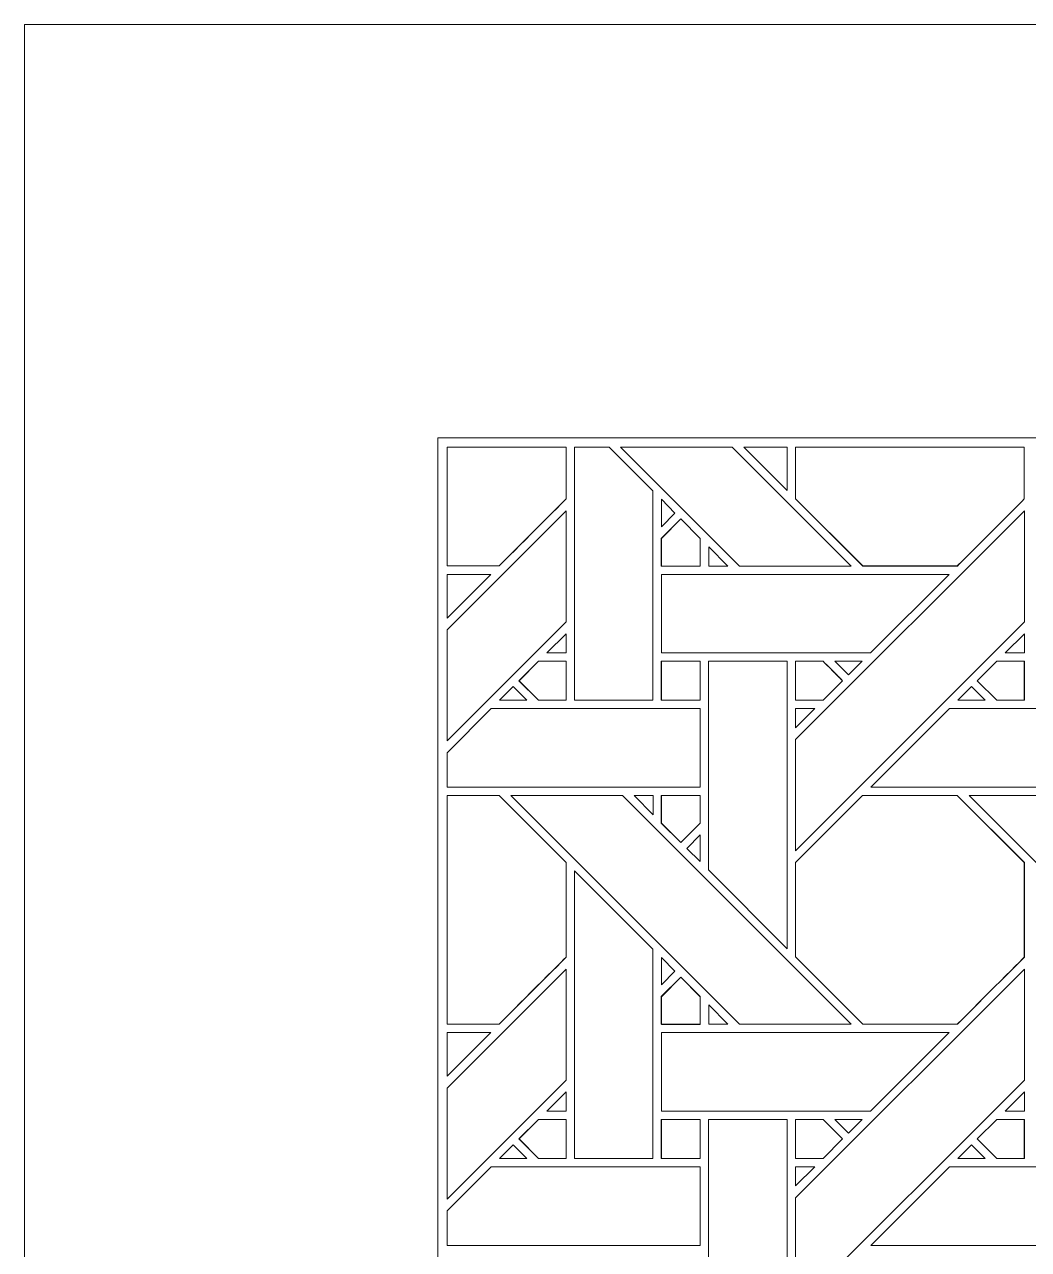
# Model space of a CAD drawing. Header units: inches. Extents: x 4.4 to 20.4, y 1.1 to 17.1.
# Drawn here: x 4.383 to 6.462, y 14.558 to 17.095 of the extents above; entities that cross this region are included whole.
import ezdxf

# ---------------------------------------------------------------- set-up
doc = ezdxf.new("R2010")
doc.units = ezdxf.units.IN
doc.header["$MEASUREMENT"] = 0
doc.layers.add('Design', color=7, linetype='Continuous', lineweight=0)

msp = doc.modelspace()

# ---------------------------------------------------------------- linework, layer by layer
at = {"layer": 'Design'}
for points, knots in [([(4.3829, 17.0948), (4.3829, 17.0948), (4.3829, 1.0948), (4.3829, 1.0948), (4.3829, 1.0948), (20.3829, 1.0948), (20.3829, 1.0948), (20.3829, 1.0948), (20.3829, 17.0948), (20.3829, 17.0948), (20.3829, 17.0948), (4.3829, 17.0948), (4.3829, 17.0948)], [0, 0, 0, 0, 1, 1, 1, 2, 2, 2, 3, 3, 3, 4, 4, 4, 4]), ([(19.3728, 16.2388), (19.3728, 16.2388), (5.2388, 16.2388), (5.2388, 16.2388), (5.2388, 16.2388), (5.2388, 1.9507), (5.2388, 1.9507), (5.2388, 1.9507), (19.5269, 1.9507), (19.5269, 1.9507), (19.5269, 1.9507), (19.5269, 16.2388), (19.5269, 16.2388), (19.5269, 16.2388), (19.3728, 16.2388), (19.3728, 16.2388)], [0, 0, 0, 0, 1, 1, 1, 2, 2, 2, 3, 3, 3, 4, 4, 4, 5, 5, 5, 5]), ([(5.5041, 16.1123), (5.4863, 16.0943), (5.3744, 15.9826), (5.3655, 15.9736), (5.3655, 15.9736), (5.2579, 15.9736), (5.2579, 15.9736), (5.2579, 15.9736), (5.2579, 16.2198), (5.2579, 16.2198), (5.2579, 16.2198), (5.5041, 16.2198), (5.5041, 16.2198), (5.5041, 16.2198), (5.5041, 16.1123), (5.5041, 16.1123)], [0, 0, 0, 0, 1, 1, 1, 2, 2, 2, 3, 3, 3, 4, 4, 4, 5, 5, 5, 5]), ([(5.5041, 16.2198), (5.5041, 16.2198), (5.5041, 16.1123), (5.5041, 16.1123), (5.486, 16.094), (5.3742, 15.9823), (5.3655, 15.9736), (5.3655, 15.9736), (5.2579, 15.9736), (5.2579, 15.9736), (5.2579, 15.9736), (5.2579, 16.2198), (5.2579, 16.2198), (5.2579, 16.2198), (5.5041, 16.2198), (5.5041, 16.2198)], [0, 0, 0, 0, 1, 1, 1, 2, 2, 2, 3, 3, 3, 4, 4, 4, 5, 5, 5, 5]), ([(5.6841, 15.6955), (5.6841, 15.6955), (5.5214, 15.6955), (5.5214, 15.6955), (5.5214, 15.6955), (5.5214, 16.2198), (5.5214, 16.2198), (5.5214, 16.2198), (5.5932, 16.2198), (5.5932, 16.2198), (5.5932, 16.2198), (5.6841, 16.1292), (5.6841, 16.1292), (5.6841, 16.1292), (5.6841, 15.6955), (5.6841, 15.6955)], [0, 0, 0, 0, 1, 1, 1, 2, 2, 2, 3, 3, 3, 4, 4, 4, 5, 5, 5, 5]), ([(6.0943, 15.9735), (6.0943, 15.9735), (5.8633, 15.9735), (5.8633, 15.9735), (5.8633, 15.9735), (5.6171, 16.2198), (5.6171, 16.2198), (5.6171, 16.2198), (5.8481, 16.2198), (5.8481, 16.2198), (5.8481, 16.2198), (6.0943, 15.9735), (6.0943, 15.9735)], [0, 0, 0, 0, 1, 1, 1, 2, 2, 2, 3, 3, 3, 4, 4, 4, 4]), ([(5.9622, 16.2198), (5.9622, 16.2198), (5.9622, 16.1299), (5.9622, 16.1299), (5.9622, 16.1299), (5.8723, 16.2198), (5.8723, 16.2198), (5.8723, 16.2198), (5.9622, 16.2198), (5.9622, 16.2198)], [0, 0, 0, 0, 1, 1, 1, 2, 2, 2, 3, 3, 3, 3]), ([(6.4529, 16.2198), (6.4529, 16.2198), (6.4529, 16.1123), (6.4529, 16.1123), (6.4351, 16.0943), (6.3231, 15.9827), (6.3141, 15.9736), (6.3141, 15.9736), (6.1184, 15.9736), (6.1184, 15.9736), (6.1184, 15.9736), (5.9792, 16.1128), (5.9792, 16.1128), (5.9792, 16.1128), (5.9792, 16.2198), (5.9792, 16.2198), (5.9792, 16.2198), (6.4529, 16.2198), (6.4529, 16.2198)], [0, 0, 0, 0, 1, 1, 1, 2, 2, 2, 3, 3, 3, 4, 4, 4, 5, 5, 5, 6, 6, 6, 6]), ([(5.9792, 16.2198), (5.9792, 16.2198), (6.4529, 16.2198), (6.4529, 16.2198), (6.4529, 16.2198), (6.4529, 16.1123), (6.4529, 16.1123), (6.435, 16.0942), (6.3232, 15.9825), (6.3143, 15.9735), (6.3143, 15.9735), (6.1185, 15.9735), (6.1185, 15.9735), (6.1185, 15.9735), (5.9792, 16.1128), (5.9792, 16.1128), (5.9792, 16.1128), (5.9792, 16.2198), (5.9792, 16.2198)], [0, 0, 0, 0, 1, 1, 1, 2, 2, 2, 3, 3, 3, 4, 4, 4, 5, 5, 5, 6, 6, 6, 6]), ([(5.7015, 16.0549), (5.7015, 16.0549), (5.7015, 16.1117), (5.7015, 16.1117), (5.7015, 16.1117), (5.7296, 16.0831), (5.7296, 16.0831), (5.7296, 16.0831), (5.7015, 16.0549), (5.7015, 16.0549)], [0, 0, 0, 0, 1, 1, 1, 2, 2, 2, 3, 3, 3, 3]), ([(5.5042, 16.0878), (5.5042, 16.0878), (5.5042, 15.8577), (5.5042, 15.8577), (5.5042, 15.8577), (5.2579, 15.6114), (5.2579, 15.6114), (5.2579, 15.6114), (5.2579, 15.8414), (5.2579, 15.8414), (5.2579, 15.8414), (5.5042, 16.0878), (5.5042, 16.0878)], [0, 0, 0, 0, 1, 1, 1, 2, 2, 2, 3, 3, 3, 4, 4, 4, 4]), ([(6.453, 16.0878), (6.453, 16.0878), (6.453, 15.8577), (6.453, 15.8577), (6.453, 15.8577), (5.9793, 15.3841), (5.9793, 15.3841), (5.9793, 15.3841), (5.9793, 15.6142), (5.9793, 15.6142), (5.9793, 15.6142), (6.453, 16.0878), (6.453, 16.0878)], [0, 0, 0, 0, 1, 1, 1, 2, 2, 2, 3, 3, 3, 4, 4, 4, 4]), ([(5.782, 15.9734), (5.782, 15.9734), (5.7013, 15.9734), (5.7013, 15.9734), (5.7013, 15.9734), (5.7013, 16.0307), (5.7013, 16.0307), (5.7013, 16.0307), (5.7416, 16.071), (5.7416, 16.071), (5.7416, 16.071), (5.782, 16.0307), (5.782, 16.0307), (5.782, 16.0307), (5.782, 15.9734), (5.782, 15.9734)], [0, 0, 0, 0, 1, 1, 1, 2, 2, 2, 3, 3, 3, 4, 4, 4, 5, 5, 5, 5]), ([(5.7418, 16.0709), (5.7418, 16.0709), (5.7821, 16.0306), (5.7821, 16.0306), (5.7821, 16.0306), (5.7821, 15.9733), (5.7821, 15.9733), (5.7821, 15.9733), (5.7015, 15.9733), (5.7015, 15.9733), (5.7015, 15.9733), (5.7015, 16.0306), (5.7015, 16.0306), (5.7015, 16.0306), (5.7418, 16.0709), (5.7418, 16.0709)], [0, 0, 0, 0, 1, 1, 1, 2, 2, 2, 3, 3, 3, 4, 4, 4, 5, 5, 5, 5]), ([(5.7994, 15.9735), (5.7994, 15.9735), (5.7994, 16.0133), (5.7994, 16.0133), (5.7994, 16.0133), (5.8391, 15.9735), (5.8391, 15.9735), (5.8391, 15.9735), (5.7994, 15.9735), (5.7994, 15.9735)], [0, 0, 0, 0, 1, 1, 1, 2, 2, 2, 3, 3, 3, 3]), ([(5.3484, 15.9562), (5.3484, 15.9562), (5.2579, 15.8657), (5.2579, 15.8657), (5.2579, 15.8657), (5.2579, 15.9562), (5.2579, 15.9562), (5.2579, 15.9562), (5.3484, 15.9562), (5.3484, 15.9562)], [0, 0, 0, 0, 1, 1, 1, 2, 2, 2, 3, 3, 3, 3]), ([(6.2972, 15.9562), (6.2972, 15.9562), (6.1344, 15.7936), (6.1344, 15.7936), (6.1344, 15.7936), (5.7015, 15.7936), (5.7015, 15.7936), (5.7015, 15.7936), (5.7015, 15.9562), (5.7015, 15.9562), (5.7015, 15.9562), (6.2972, 15.9562), (6.2972, 15.9562)], [0, 0, 0, 0, 1, 1, 1, 2, 2, 2, 3, 3, 3, 4, 4, 4, 4]), ([(5.4645, 15.7936), (5.4645, 15.7936), (5.5042, 15.8333), (5.5042, 15.8333), (5.5042, 15.8333), (5.5042, 15.7936), (5.5042, 15.7936), (5.5042, 15.7936), (5.4645, 15.7936), (5.4645, 15.7936)], [0, 0, 0, 0, 1, 1, 1, 2, 2, 2, 3, 3, 3, 3]), ([(6.4132, 15.7936), (6.4132, 15.7936), (6.453, 15.8334), (6.453, 15.8334), (6.453, 15.8334), (6.453, 15.7936), (6.453, 15.7936), (6.453, 15.7936), (6.4132, 15.7936), (6.4132, 15.7936)], [0, 0, 0, 0, 1, 1, 1, 2, 2, 2, 3, 3, 3, 3]), ([(5.5041, 15.6956), (5.5041, 15.6956), (5.447, 15.6956), (5.447, 15.6956), (5.447, 15.6956), (5.4066, 15.736), (5.4066, 15.736), (5.4066, 15.736), (5.4471, 15.7764), (5.4471, 15.7764), (5.4471, 15.7764), (5.5041, 15.7764), (5.5041, 15.7764), (5.5041, 15.7764), (5.5041, 15.6956), (5.5041, 15.6956)], [0, 0, 0, 0, 1, 1, 1, 2, 2, 2, 3, 3, 3, 4, 4, 4, 5, 5, 5, 5]), ([(5.5042, 15.7763), (5.5042, 15.7763), (5.5042, 15.6955), (5.5042, 15.6955), (5.5042, 15.6955), (5.4471, 15.6955), (5.4471, 15.6955), (5.4471, 15.6955), (5.4068, 15.7359), (5.4068, 15.7359), (5.4068, 15.7359), (5.4472, 15.7763), (5.4472, 15.7763), (5.4472, 15.7763), (5.5042, 15.7763), (5.5042, 15.7763)], [0, 0, 0, 0, 1, 1, 1, 2, 2, 2, 3, 3, 3, 4, 4, 4, 5, 5, 5, 5]), ([(5.7816, 15.7764), (5.7816, 15.7764), (5.7816, 15.6956), (5.7816, 15.6956), (5.7816, 15.6956), (5.7013, 15.6956), (5.7013, 15.6956), (5.7013, 15.6956), (5.7013, 15.7764), (5.7013, 15.7764), (5.7013, 15.7764), (5.7816, 15.7764), (5.7816, 15.7764)], [0, 0, 0, 0, 1, 1, 1, 2, 2, 2, 3, 3, 3, 4, 4, 4, 4]), ([(5.7817, 15.7763), (5.7817, 15.7763), (5.7817, 15.6955), (5.7817, 15.6955), (5.7817, 15.6955), (5.7015, 15.6955), (5.7015, 15.6955), (5.7015, 15.6955), (5.7015, 15.7763), (5.7015, 15.7763), (5.7015, 15.7763), (5.7817, 15.7763), (5.7817, 15.7763)], [0, 0, 0, 0, 1, 1, 1, 2, 2, 2, 3, 3, 3, 4, 4, 4, 4]), ([(5.7992, 15.3441), (5.7992, 15.3441), (5.7992, 15.7763), (5.7992, 15.7763), (5.7992, 15.7763), (5.9622, 15.7763), (5.9622, 15.7763), (5.9622, 15.7763), (5.9622, 15.1812), (5.9622, 15.1812), (5.9622, 15.1812), (5.7992, 15.3441), (5.7992, 15.3441)], [0, 0, 0, 0, 1, 1, 1, 2, 2, 2, 3, 3, 3, 4, 4, 4, 4]), ([(5.9792, 15.6956), (5.9792, 15.6956), (5.9792, 15.7764), (5.9792, 15.7764), (5.9792, 15.7764), (6.0362, 15.7764), (6.0362, 15.7764), (6.0414, 15.7713), (6.0722, 15.7405), (6.0766, 15.7361), (6.0766, 15.7361), (6.0362, 15.6956), (6.0362, 15.6956), (6.0362, 15.6956), (5.9792, 15.6956), (5.9792, 15.6956)], [0, 0, 0, 0, 1, 1, 1, 2, 2, 2, 3, 3, 3, 4, 4, 4, 5, 5, 5, 5]), ([(6.0767, 15.7359), (6.0767, 15.7359), (6.0363, 15.6955), (6.0363, 15.6955), (6.0363, 15.6955), (5.9793, 15.6955), (5.9793, 15.6955), (5.9793, 15.6955), (5.9793, 15.7763), (5.9793, 15.7763), (5.9793, 15.7763), (6.0364, 15.7763), (6.0364, 15.7763), (6.0416, 15.7711), (6.0724, 15.7402), (6.0767, 15.7359)], [0, 0, 0, 0, 1, 1, 1, 2, 2, 2, 3, 3, 3, 4, 4, 4, 5, 5, 5, 5]), ([(6.0607, 15.7763), (6.0607, 15.7763), (6.1172, 15.7763), (6.1172, 15.7763), (6.1172, 15.7763), (6.0889, 15.7481), (6.0889, 15.7481), (6.0889, 15.7481), (6.0607, 15.7763), (6.0607, 15.7763)], [0, 0, 0, 0, 1, 1, 1, 2, 2, 2, 3, 3, 3, 3]), ([(6.3554, 15.736), (6.3554, 15.736), (6.3958, 15.7764), (6.3958, 15.7764), (6.3958, 15.7764), (6.4529, 15.7764), (6.4529, 15.7764), (6.4529, 15.7764), (6.4529, 15.6956), (6.4529, 15.6956), (6.4529, 15.6956), (6.3957, 15.6956), (6.3957, 15.6956), (6.3957, 15.6956), (6.3554, 15.736), (6.3554, 15.736)], [0, 0, 0, 0, 1, 1, 1, 2, 2, 2, 3, 3, 3, 4, 4, 4, 5, 5, 5, 5]), ([(6.3555, 15.7359), (6.3555, 15.7359), (6.3959, 15.7763), (6.3959, 15.7763), (6.3959, 15.7763), (6.453, 15.7763), (6.453, 15.7763), (6.453, 15.7763), (6.453, 15.6955), (6.453, 15.6955), (6.453, 15.6955), (6.3959, 15.6955), (6.3959, 15.6955), (6.3959, 15.6955), (6.3555, 15.7359), (6.3555, 15.7359)], [0, 0, 0, 0, 1, 1, 1, 2, 2, 2, 3, 3, 3, 4, 4, 4, 5, 5, 5, 5]), ([(5.4229, 15.6955), (5.4229, 15.6955), (5.3664, 15.6955), (5.3664, 15.6955), (5.3664, 15.6955), (5.3947, 15.7238), (5.3947, 15.7238), (5.3947, 15.7238), (5.4229, 15.6955), (5.4229, 15.6955)], [0, 0, 0, 0, 1, 1, 1, 2, 2, 2, 3, 3, 3, 3]), ([(6.3716, 15.6955), (6.3716, 15.6955), (6.3151, 15.6955), (6.3151, 15.6955), (6.3151, 15.6955), (6.3434, 15.7238), (6.3434, 15.7238), (6.3434, 15.7238), (6.3716, 15.6955), (6.3716, 15.6955)], [0, 0, 0, 0, 1, 1, 1, 2, 2, 2, 3, 3, 3, 3]), ([(5.7817, 15.6784), (5.7817, 15.6784), (5.7817, 15.5155), (5.7817, 15.5155), (5.7817, 15.5155), (5.2579, 15.5155), (5.2579, 15.5155), (5.2579, 15.5155), (5.2579, 15.587), (5.2579, 15.587), (5.2579, 15.587), (5.3493, 15.6784), (5.3493, 15.6784), (5.3493, 15.6784), (5.7817, 15.6784), (5.7817, 15.6784)], [0, 0, 0, 0, 1, 1, 1, 2, 2, 2, 3, 3, 3, 4, 4, 4, 5, 5, 5, 5]), ([(6.0191, 15.6784), (6.0191, 15.6784), (5.9793, 15.6385), (5.9793, 15.6385), (5.9793, 15.6385), (5.9793, 15.6784), (5.9793, 15.6784), (5.9793, 15.6784), (6.0191, 15.6784), (6.0191, 15.6784)], [0, 0, 0, 0, 1, 1, 1, 2, 2, 2, 3, 3, 3, 3]), ([(6.7304, 15.6784), (6.7304, 15.6784), (6.7304, 15.5155), (6.7304, 15.5155), (6.7304, 15.5155), (6.1351, 15.5155), (6.1351, 15.5155), (6.1351, 15.5155), (6.298, 15.6784), (6.298, 15.6784), (6.298, 15.6784), (6.7304, 15.6784), (6.7304, 15.6784)], [0, 0, 0, 0, 1, 1, 1, 2, 2, 2, 3, 3, 3, 4, 4, 4, 4]), ([(5.5041, 15.3598), (5.5041, 15.3598), (5.5041, 15.1636), (5.5041, 15.1636), (5.4863, 15.1457), (5.3744, 15.0339), (5.3655, 15.0249), (5.3655, 15.0249), (5.2579, 15.0249), (5.2579, 15.0249), (5.2579, 15.0249), (5.2579, 15.4985), (5.2579, 15.4985), (5.2579, 15.4985), (5.3654, 15.4985), (5.3654, 15.4985), (5.3654, 15.4985), (5.5041, 15.3598), (5.5041, 15.3598)], [0, 0, 0, 0, 1, 1, 1, 2, 2, 2, 3, 3, 3, 4, 4, 4, 5, 5, 5, 6, 6, 6, 6]), ([(5.3654, 15.4985), (5.3654, 15.4985), (5.5042, 15.3597), (5.5042, 15.3597), (5.5042, 15.3597), (5.5042, 15.1635), (5.5042, 15.1635), (5.486, 15.1451), (5.3741, 15.0336), (5.3655, 15.0249), (5.3655, 15.0249), (5.2579, 15.0249), (5.2579, 15.0249), (5.2579, 15.0249), (5.2579, 15.4985), (5.2579, 15.4985), (5.2579, 15.4985), (5.3654, 15.4985), (5.3654, 15.4985)], [0, 0, 0, 0, 1, 1, 1, 2, 2, 2, 3, 3, 3, 4, 4, 4, 5, 5, 5, 6, 6, 6, 6]), ([(6.0943, 15.0248), (6.0943, 15.0248), (5.8633, 15.0248), (5.8633, 15.0248), (5.8633, 15.0248), (5.3897, 15.4984), (5.3897, 15.4984), (5.3897, 15.4984), (5.6207, 15.4984), (5.6207, 15.4984), (5.6207, 15.4984), (6.0943, 15.0248), (6.0943, 15.0248)], [0, 0, 0, 0, 1, 1, 1, 2, 2, 2, 3, 3, 3, 4, 4, 4, 4]), ([(5.6448, 15.4984), (5.6448, 15.4984), (5.6842, 15.4984), (5.6842, 15.4984), (5.6842, 15.4984), (5.6842, 15.4586), (5.6842, 15.4586), (5.6842, 15.4586), (5.6448, 15.4984), (5.6448, 15.4984)], [0, 0, 0, 0, 1, 1, 1, 2, 2, 2, 3, 3, 3, 3]), ([(5.7816, 15.4985), (5.7816, 15.4985), (5.7816, 15.4409), (5.7816, 15.4409), (5.7816, 15.4409), (5.7416, 15.401), (5.7416, 15.401), (5.7416, 15.401), (5.7013, 15.4413), (5.7013, 15.4413), (5.7013, 15.4413), (5.7013, 15.4985), (5.7013, 15.4985), (5.7013, 15.4985), (5.7816, 15.4985), (5.7816, 15.4985)], [0, 0, 0, 0, 1, 1, 1, 2, 2, 2, 3, 3, 3, 4, 4, 4, 5, 5, 5, 5]), ([(5.7418, 15.4009), (5.7418, 15.4009), (5.7014, 15.4412), (5.7014, 15.4412), (5.7014, 15.4412), (5.7014, 15.4984), (5.7014, 15.4984), (5.7014, 15.4984), (5.7817, 15.4984), (5.7817, 15.4984), (5.7817, 15.4984), (5.7817, 15.4408), (5.7817, 15.4408), (5.7817, 15.4408), (5.7418, 15.4009), (5.7418, 15.4009)], [0, 0, 0, 0, 1, 1, 1, 2, 2, 2, 3, 3, 3, 4, 4, 4, 5, 5, 5, 5]), ([(6.1179, 15.4985), (6.1179, 15.4985), (6.3141, 15.4985), (6.3141, 15.4985), (6.3141, 15.4985), (6.4528, 15.3598), (6.4528, 15.3598), (6.4528, 15.3598), (6.4528, 15.1636), (6.4528, 15.1636), (6.435, 15.1457), (6.3231, 15.0339), (6.3141, 15.0249), (6.3141, 15.0249), (6.1184, 15.0249), (6.1184, 15.0249), (6.1184, 15.0249), (5.9792, 15.1641), (5.9792, 15.1641), (5.9792, 15.1641), (5.9792, 15.3598), (5.9792, 15.3598), (5.9792, 15.3598), (6.1179, 15.4985), (6.1179, 15.4985)], [0, 0, 0, 0, 1, 1, 1, 2, 2, 2, 3, 3, 3, 4, 4, 4, 5, 5, 5, 6, 6, 6, 7, 7, 7, 8, 8, 8, 8]), ([(6.118, 15.4984), (6.118, 15.4984), (6.3142, 15.4984), (6.3142, 15.4984), (6.3142, 15.4984), (6.453, 15.3597), (6.453, 15.3597), (6.453, 15.3597), (6.453, 15.1635), (6.453, 15.1635), (6.4352, 15.1456), (6.3233, 15.0338), (6.3143, 15.0248), (6.3143, 15.0248), (6.1185, 15.0248), (6.1185, 15.0248), (6.1185, 15.0248), (5.9793, 15.164), (5.9793, 15.164), (5.9793, 15.164), (5.9793, 15.3597), (5.9793, 15.3597), (5.9793, 15.3597), (6.118, 15.4984), (6.118, 15.4984)], [0, 0, 0, 0, 1, 1, 1, 2, 2, 2, 3, 3, 3, 4, 4, 4, 5, 5, 5, 6, 6, 6, 7, 7, 7, 8, 8, 8, 8]), ([(7.043, 15.0248), (7.043, 15.0248), (6.812, 15.0248), (6.812, 15.0248), (6.812, 15.0248), (6.3385, 15.4984), (6.3385, 15.4984), (6.3385, 15.4984), (6.5694, 15.4984), (6.5694, 15.4984), (6.5694, 15.4984), (7.043, 15.0248), (7.043, 15.0248)], [0, 0, 0, 0, 1, 1, 1, 2, 2, 2, 3, 3, 3, 4, 4, 4, 4]), ([(5.7817, 15.4166), (5.7817, 15.4166), (5.7817, 15.3614), (5.7817, 15.3614), (5.7817, 15.3614), (5.7539, 15.3888), (5.7539, 15.3888), (5.7539, 15.3888), (5.7817, 15.4166), (5.7817, 15.4166)], [0, 0, 0, 0, 1, 1, 1, 2, 2, 2, 3, 3, 3, 3]), ([(5.6841, 15.1805), (5.6841, 15.1805), (5.6841, 14.7468), (5.6841, 14.7468), (5.6841, 14.7468), (5.5214, 14.7468), (5.5214, 14.7468), (5.5214, 14.7468), (5.5214, 15.3426), (5.5214, 15.3426), (5.5214, 15.3426), (5.6841, 15.1805), (5.6841, 15.1805)], [0, 0, 0, 0, 1, 1, 1, 2, 2, 2, 3, 3, 3, 4, 4, 4, 4]), ([(5.7015, 15.1062), (5.7015, 15.1062), (5.7015, 15.163), (5.7015, 15.163), (5.7015, 15.163), (5.7296, 15.1344), (5.7296, 15.1344), (5.7296, 15.1344), (5.7015, 15.1062), (5.7015, 15.1062)], [0, 0, 0, 0, 1, 1, 1, 2, 2, 2, 3, 3, 3, 3]), ([(5.5042, 15.139), (5.5042, 15.139), (5.5042, 14.909), (5.5042, 14.909), (5.5042, 14.909), (5.2579, 14.6626), (5.2579, 14.6626), (5.2579, 14.6626), (5.2579, 14.8926), (5.2579, 14.8926), (5.2579, 14.8926), (5.5042, 15.139), (5.5042, 15.139)], [0, 0, 0, 0, 1, 1, 1, 2, 2, 2, 3, 3, 3, 4, 4, 4, 4]), ([(5.7013, 15.0247), (5.7013, 15.0247), (5.7013, 15.0819), (5.7013, 15.0819), (5.7013, 15.0819), (5.7416, 15.1223), (5.7416, 15.1223), (5.7416, 15.1223), (5.782, 15.0819), (5.782, 15.0819), (5.782, 15.0819), (5.782, 15.0247), (5.782, 15.0247), (5.782, 15.0247), (5.7013, 15.0247), (5.7013, 15.0247)], [0, 0, 0, 0, 1, 1, 1, 2, 2, 2, 3, 3, 3, 4, 4, 4, 5, 5, 5, 5]), ([(5.7418, 15.1222), (5.7418, 15.1222), (5.7821, 15.0818), (5.7821, 15.0818), (5.7821, 15.0818), (5.7821, 15.0245), (5.7821, 15.0245), (5.7821, 15.0245), (5.7015, 15.0245), (5.7015, 15.0245), (5.7015, 15.0245), (5.7015, 15.0818), (5.7015, 15.0818), (5.7015, 15.0818), (5.7418, 15.1222), (5.7418, 15.1222)], [0, 0, 0, 0, 1, 1, 1, 2, 2, 2, 3, 3, 3, 4, 4, 4, 5, 5, 5, 5]), ([(6.453, 14.909), (6.453, 14.909), (5.9793, 14.4354), (5.9793, 14.4354), (5.9793, 14.4354), (5.9793, 14.6655), (5.9793, 14.6655), (5.9793, 14.6655), (6.453, 15.139), (6.453, 15.139), (6.453, 15.139), (6.453, 14.909), (6.453, 14.909)], [0, 0, 0, 0, 1, 1, 1, 2, 2, 2, 3, 3, 3, 4, 4, 4, 4]), ([(5.7994, 15.0248), (5.7994, 15.0248), (5.7994, 15.0646), (5.7994, 15.0646), (5.7994, 15.0646), (5.8391, 15.0248), (5.8391, 15.0248), (5.8391, 15.0248), (5.7994, 15.0248), (5.7994, 15.0248)], [0, 0, 0, 0, 1, 1, 1, 2, 2, 2, 3, 3, 3, 3]), ([(5.3484, 15.0075), (5.3484, 15.0075), (5.2579, 14.917), (5.2579, 14.917), (5.2579, 14.917), (5.2579, 15.0075), (5.2579, 15.0075), (5.2579, 15.0075), (5.3484, 15.0075), (5.3484, 15.0075)], [0, 0, 0, 0, 1, 1, 1, 2, 2, 2, 3, 3, 3, 3]), ([(5.7015, 14.8448), (5.7015, 14.8448), (5.7015, 15.0075), (5.7015, 15.0075), (5.7015, 15.0075), (6.2972, 15.0075), (6.2972, 15.0075), (6.2972, 15.0075), (6.1344, 14.8448), (6.1344, 14.8448), (6.1344, 14.8448), (5.7015, 14.8448), (5.7015, 14.8448)], [0, 0, 0, 0, 1, 1, 1, 2, 2, 2, 3, 3, 3, 4, 4, 4, 4]), ([(5.4645, 14.8449), (5.4645, 14.8449), (5.5042, 14.8846), (5.5042, 14.8846), (5.5042, 14.8846), (5.5042, 14.8449), (5.5042, 14.8449), (5.5042, 14.8449), (5.4645, 14.8449), (5.4645, 14.8449)], [0, 0, 0, 0, 1, 1, 1, 2, 2, 2, 3, 3, 3, 3]), ([(6.453, 14.8449), (6.453, 14.8449), (6.4132, 14.8449), (6.4132, 14.8449), (6.4132, 14.8449), (6.453, 14.8846), (6.453, 14.8846), (6.453, 14.8846), (6.453, 14.8449), (6.453, 14.8449)], [0, 0, 0, 0, 1, 1, 1, 2, 2, 2, 3, 3, 3, 3]), ([(5.447, 14.7469), (5.447, 14.7469), (5.4066, 14.7873), (5.4066, 14.7873), (5.4066, 14.7873), (5.4471, 14.8277), (5.4471, 14.8277), (5.4471, 14.8277), (5.5041, 14.8277), (5.5041, 14.8277), (5.5041, 14.8277), (5.5041, 14.7469), (5.5041, 14.7469), (5.5041, 14.7469), (5.447, 14.7469), (5.447, 14.7469)], [0, 0, 0, 0, 1, 1, 1, 2, 2, 2, 3, 3, 3, 4, 4, 4, 5, 5, 5, 5]), ([(5.5042, 14.8276), (5.5042, 14.8276), (5.5042, 14.7468), (5.5042, 14.7468), (5.5042, 14.7468), (5.4471, 14.7468), (5.4471, 14.7468), (5.4471, 14.7468), (5.4068, 14.7872), (5.4068, 14.7872), (5.4068, 14.7872), (5.4472, 14.8276), (5.4472, 14.8276), (5.4472, 14.8276), (5.5042, 14.8276), (5.5042, 14.8276)], [0, 0, 0, 0, 1, 1, 1, 2, 2, 2, 3, 3, 3, 4, 4, 4, 5, 5, 5, 5]), ([(5.7816, 14.8277), (5.7816, 14.8277), (5.7816, 14.7469), (5.7816, 14.7469), (5.7816, 14.7469), (5.7013, 14.7469), (5.7013, 14.7469), (5.7013, 14.7469), (5.7013, 14.8277), (5.7013, 14.8277), (5.7013, 14.8277), (5.7816, 14.8277), (5.7816, 14.8277)], [0, 0, 0, 0, 1, 1, 1, 2, 2, 2, 3, 3, 3, 4, 4, 4, 4]), ([(5.7817, 14.8276), (5.7817, 14.8276), (5.7817, 14.7468), (5.7817, 14.7468), (5.7817, 14.7468), (5.7015, 14.7468), (5.7015, 14.7468), (5.7015, 14.7468), (5.7015, 14.8276), (5.7015, 14.8276), (5.7015, 14.8276), (5.7817, 14.8276), (5.7817, 14.8276)], [0, 0, 0, 0, 1, 1, 1, 2, 2, 2, 3, 3, 3, 4, 4, 4, 4]), ([(5.9622, 14.8276), (5.9622, 14.8276), (5.9622, 14.2324), (5.9622, 14.2324), (5.9622, 14.2324), (5.7992, 14.3954), (5.7992, 14.3954), (5.7992, 14.3954), (5.7992, 14.8276), (5.7992, 14.8276), (5.7992, 14.8276), (5.9622, 14.8276), (5.9622, 14.8276)], [0, 0, 0, 0, 1, 1, 1, 2, 2, 2, 3, 3, 3, 4, 4, 4, 4]), ([(6.0362, 14.8277), (6.0414, 14.8225), (6.0722, 14.7917), (6.0766, 14.7873), (6.0766, 14.7873), (6.0362, 14.7469), (6.0362, 14.7469), (6.0362, 14.7469), (5.9792, 14.7469), (5.9792, 14.7469), (5.9792, 14.7469), (5.9792, 14.8277), (5.9792, 14.8277), (5.9792, 14.8277), (6.0362, 14.8277), (6.0362, 14.8277)], [0, 0, 0, 0, 1, 1, 1, 2, 2, 2, 3, 3, 3, 4, 4, 4, 5, 5, 5, 5]), ([(6.061, 14.8029), (6.061, 14.8029), (6.0767, 14.7872), (6.0767, 14.7872), (6.0767, 14.7872), (6.0363, 14.7468), (6.0363, 14.7468), (6.0363, 14.7468), (5.9793, 14.7468), (5.9793, 14.7468), (5.9793, 14.7468), (5.9793, 14.8276), (5.9793, 14.8276), (5.9793, 14.8276), (6.0364, 14.8276), (6.0364, 14.8276), (6.0417, 14.8222), (6.0517, 14.8122), (6.061, 14.8029)], [0, 0, 0, 0, 1, 1, 1, 2, 2, 2, 3, 3, 3, 4, 4, 4, 5, 5, 5, 6, 6, 6, 6]), ([(6.0607, 14.8276), (6.0607, 14.8276), (6.1172, 14.8276), (6.1172, 14.8276), (6.1172, 14.8276), (6.0889, 14.7994), (6.0889, 14.7994), (6.0889, 14.7994), (6.0607, 14.8276), (6.0607, 14.8276)], [0, 0, 0, 0, 1, 1, 1, 2, 2, 2, 3, 3, 3, 3]), ([(6.4529, 14.8277), (6.4529, 14.8277), (6.4529, 14.7469), (6.4529, 14.7469), (6.4529, 14.7469), (6.3957, 14.7469), (6.3957, 14.7469), (6.3957, 14.7469), (6.3554, 14.7873), (6.3554, 14.7873), (6.3554, 14.7873), (6.3958, 14.8277), (6.3958, 14.8277), (6.3958, 14.8277), (6.4529, 14.8277), (6.4529, 14.8277)], [0, 0, 0, 0, 1, 1, 1, 2, 2, 2, 3, 3, 3, 4, 4, 4, 5, 5, 5, 5]), ([(6.3555, 14.7872), (6.3555, 14.7872), (6.3959, 14.8276), (6.3959, 14.8276), (6.3959, 14.8276), (6.453, 14.8276), (6.453, 14.8276), (6.453, 14.8276), (6.453, 14.7468), (6.453, 14.7468), (6.453, 14.7468), (6.3959, 14.7468), (6.3959, 14.7468), (6.3959, 14.7468), (6.3555, 14.7872), (6.3555, 14.7872)], [0, 0, 0, 0, 1, 1, 1, 2, 2, 2, 3, 3, 3, 4, 4, 4, 5, 5, 5, 5]), ([(5.4229, 14.7468), (5.4229, 14.7468), (5.3664, 14.7468), (5.3664, 14.7468), (5.3664, 14.7468), (5.3947, 14.775), (5.3947, 14.775), (5.3947, 14.775), (5.4229, 14.7468), (5.4229, 14.7468)], [0, 0, 0, 0, 1, 1, 1, 2, 2, 2, 3, 3, 3, 3]), ([(6.3716, 14.7468), (6.3716, 14.7468), (6.3151, 14.7468), (6.3151, 14.7468), (6.3151, 14.7468), (6.3434, 14.775), (6.3434, 14.775), (6.3434, 14.775), (6.3716, 14.7468), (6.3716, 14.7468)], [0, 0, 0, 0, 1, 1, 1, 2, 2, 2, 3, 3, 3, 3]), ([(5.2579, 14.6382), (5.2579, 14.6382), (5.3493, 14.7296), (5.3493, 14.7296), (5.3493, 14.7296), (5.7817, 14.7296), (5.7817, 14.7296), (5.7817, 14.7296), (5.7817, 14.5668), (5.7817, 14.5668), (5.7817, 14.5668), (5.2579, 14.5668), (5.2579, 14.5668), (5.2579, 14.5668), (5.2579, 14.6382), (5.2579, 14.6382)], [0, 0, 0, 0, 1, 1, 1, 2, 2, 2, 3, 3, 3, 4, 4, 4, 5, 5, 5, 5]), ([(6.0191, 14.7296), (6.0191, 14.7296), (5.9793, 14.6898), (5.9793, 14.6898), (5.9793, 14.6898), (5.9793, 14.7296), (5.9793, 14.7296), (5.9793, 14.7296), (6.0191, 14.7296), (6.0191, 14.7296)], [0, 0, 0, 0, 1, 1, 1, 2, 2, 2, 3, 3, 3, 3]), ([(6.7304, 14.7296), (6.7304, 14.7296), (6.7304, 14.5668), (6.7304, 14.5668), (6.7304, 14.5668), (6.1351, 14.5668), (6.1351, 14.5668), (6.1351, 14.5668), (6.298, 14.7296), (6.298, 14.7296), (6.298, 14.7296), (6.7304, 14.7296), (6.7304, 14.7296)], [0, 0, 0, 0, 1, 1, 1, 2, 2, 2, 3, 3, 3, 4, 4, 4, 4])]:
    msp.add_open_spline(points, degree=3, knots=knots, dxfattribs=at)

doc.saveas('drawing.dxf')
